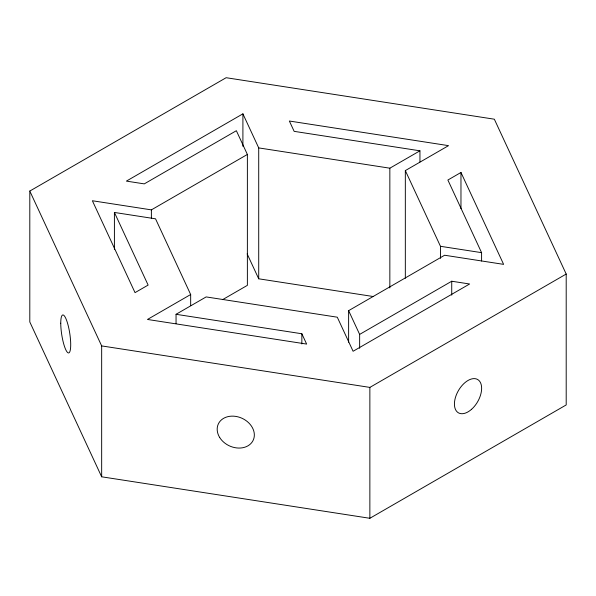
<?xml version="1.0" encoding="UTF-8"?>
<svg xmlns="http://www.w3.org/2000/svg" width="596" height="596" viewBox="0 0 596 596"><rect width="100%" height="100%" fill="white"/><g stroke="black" fill="none" stroke-linecap="round" stroke-linejoin="round"><path stroke-width="0.89" d="M29.8 191.063L226.137 77.711L494.337 119.2L566.2 274.048L566.2 404.937L369.863 518.289L101.663 476.8L29.8 321.952L29.8 191.063L101.663 345.911L101.663 476.8M373.342 296.532L258.716 278.801L258.716 147.905L242.907 113.843L126.389 181.109L144.269 183.881L236.359 130.71L247.377 154.453L247.377 285.342L222.584 299.661M190.668 305.659L190.668 294.521L155.534 218.814L114.41 212.452L148.121 285.082L135.031 292.636L92.38 200.748L151.384 209.874L247.377 154.453M258.716 147.905L389.844 168.191L419.949 150.81L419.949 161.948M190.668 294.521L147.473 319.456L306.642 344.078L301.852 333.76L176.051 314.301L176.051 323.583M405.332 278.272L405.332 170.59L448.527 145.648L289.358 121.025L294.148 131.351L419.949 150.81M176.051 314.301L206.156 296.92L337.284 317.199L353.093 351.267L469.611 283.994L451.731 281.23L359.641 334.401L359.641 348.325M348.623 342.223L348.623 310.658L444.616 255.237L503.62 264.363L460.969 172.468L447.879 180.029L481.59 252.659L481.59 261.011M101.663 345.911L369.863 387.4L566.2 274.048M405.332 170.59L440.466 246.297L481.59 252.659M348.623 310.658L359.641 334.401M247.146 253.874L258.716 278.801M460.969 172.468L460.969 208.675M451.731 281.23L451.731 295.154M440.466 246.297L440.466 258.366M389.844 168.191L389.844 287.942M369.863 387.4L369.863 518.289M301.852 333.76L301.852 343.966M242.907 113.843L242.907 146.333M151.384 209.874L151.384 218.225M114.41 212.452L114.41 249.582M219.671 437.464A19.236 15.168 24.9 0 0 251.855 442.441A19.236 15.168 24.9 0 0 235.763 416.395A19.236 15.168 24.9 0 0 219.671 437.464M60.755 323.203A19.236 4.068 81.2 0 0 68.22 352.899A19.236 4.068 81.2 0 0 68.22 325.692A19.236 4.068 81.2 0 0 60.755 323.203M471.555 409.303A19.236 11.108 -60 0 0 477.649 379.51A19.236 11.108 -60 0 0 454.89 399.685A19.236 11.108 -60 0 0 471.555 409.303"/></g></svg>
